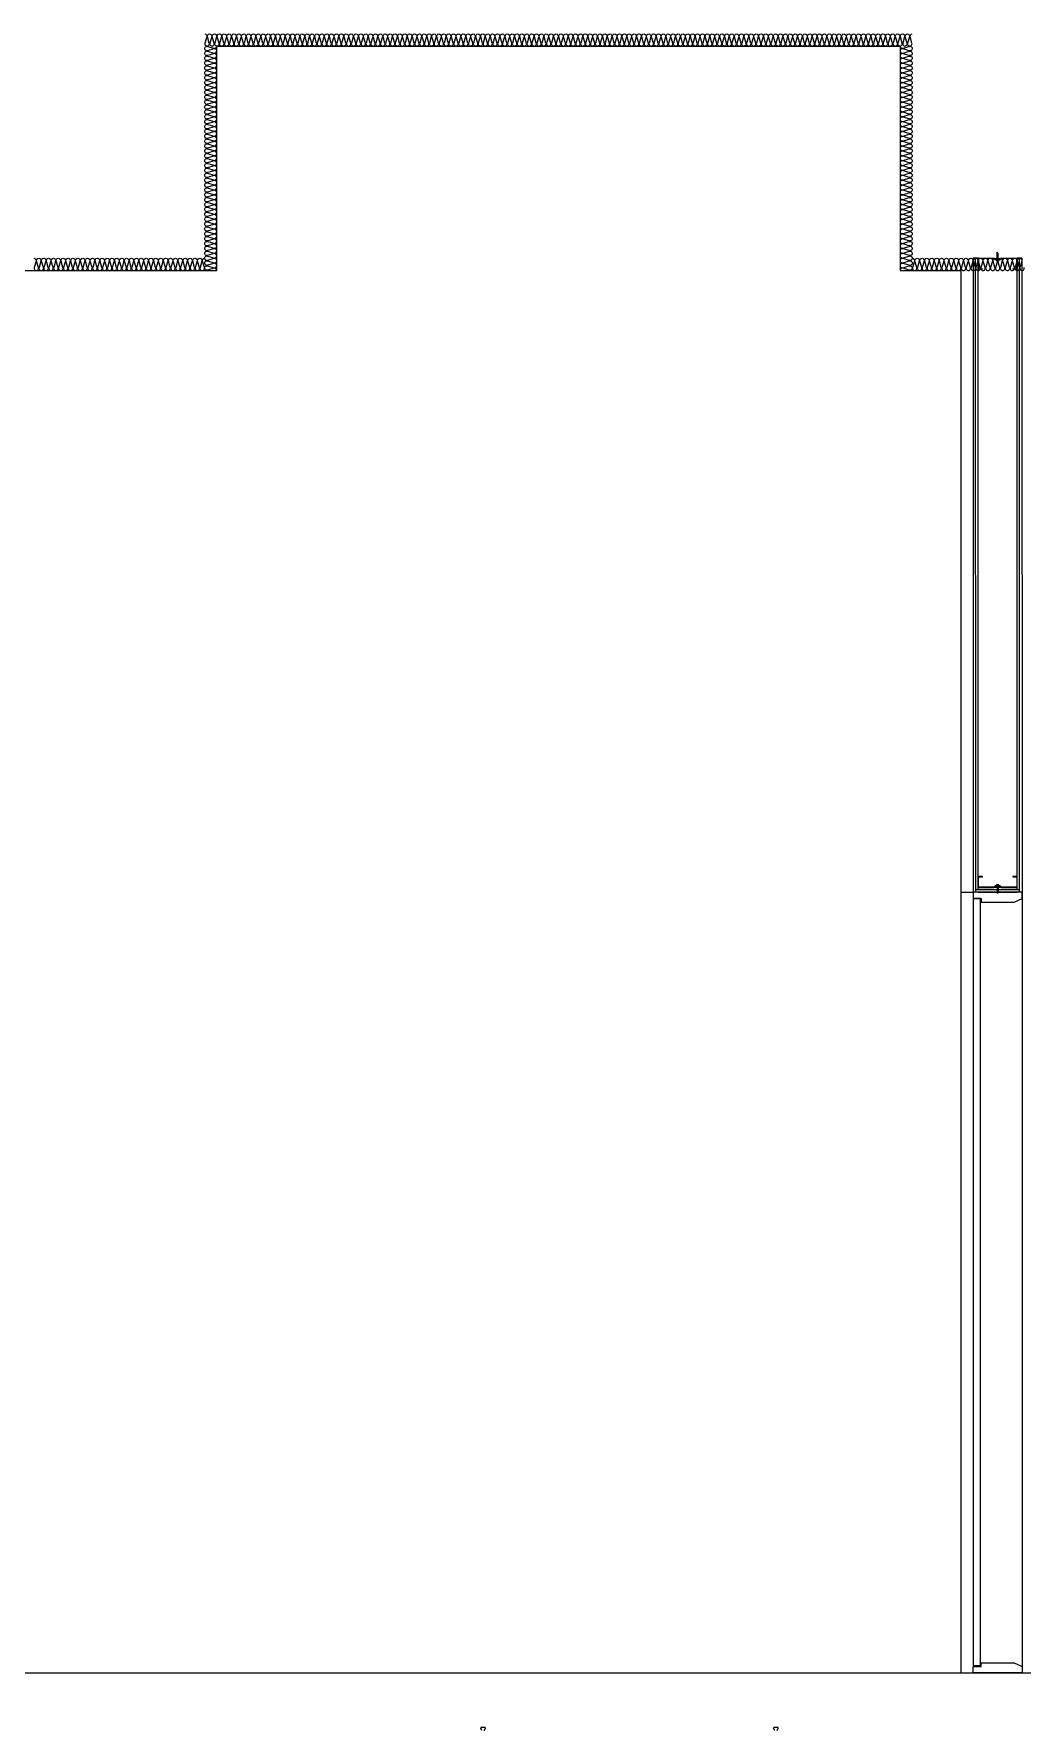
# Model space of a CAD drawing. Header units: millimetres. Extents: x 17311 to 801382, y -242618 to -104888.
# Drawn here: x 323911 to 327961, y -176457 to -169509 of the extents above; entities that cross this region are included whole.
import ezdxf

# ---------------------------------------------------------------- set-up
doc = ezdxf.new("R2010")
doc.units = ezdxf.units.MM
doc.header["$LTSCALE"] = 250
doc.linetypes.add('A2', pattern=[8, 2, -2, 2, -2])
for name, color, linetype in [('8입면선', 8, 'Continuous'), ('A-DOOR', 4, 'Continuous'), ('A-ELE-8', 8, 'Continuous'), ('A-ELE8', 8, 'Continuous'), ('A-FIN', 6, 'Continuous'), ('A-WALL-D', 7, 'Continuous'), ('C-1', 252, 'Continuous'), ('GAGAM-DT', 7, 'Continuous'), ('ISL', 251, 'Continuous'), ('입면', 7, 'Continuous')]:
    doc.layers.add(name, color=color, linetype=linetype)

# ---------------------------------------------------------------- blocks, each defined once
blk = doc.blocks.new('*U92')
at = {"layer": '8입면선', "color": 8}
for p, q in [((10, 0), (9.7, 2600)), ((190, 0), (189.7, 2600)), ((190, 10), (10, 10))]:
    blk.add_line(p, q, dxfattribs=at)
at = {"layer": 'A-WALL-D'}
for p, q in [((-0.3, 2600), (0, 0)), ((19.7, 2600), (-0.3, 2600)), ((20, 10), (19.7, 2600)), ((180, 10), (179.7, 2600)), ((199.7, 2600), (179.7, 2600)), ((199.7, 2600), (200, 0)), ((20, 0), (0, 0)), ((180, 20), (20, 20)), ((20, 0), (180, 0)), ((200, 0), (180, 0))]:
    blk.add_line(p, q, dxfattribs=at)
at = {"layer": 'GAGAM-DT', "color": 8}
for p, q in [((104.9, 2594.2), (94.9, 2594.2)), ((94.9, 2594.2), (94.9, 2590.7)), ((103.4, 2589.2), (96.4, 2589.2)), ((97.4, 2594.2), (97.4, 2625.6)), ((102.4, 2620.1), (97.4, 2625.6)), ((97.4, 2594.2), (97.4, 2589.2)), ((102.4, 2594.2), (102.4, 2620.1)), ((102.4, 2594.2), (102.4, 2589.2)), ((104.9, 2594.2), (104.9, 2590.7)), ((95.1, 25.8), (95.1, 29.3)), ((105.1, 25.8), (95.1, 25.8)), ((103.6, 30.8), (96.7, 30.8)), ((97.6, 25.8), (97.6, 30.8)), ((97.6, 25.8), (97.6, -5.6)), ((102.6, 25.8), (102.6, 30.8)), ((102.6, 25.8), (102.6, -0.1)), ((105.1, 25.8), (105.1, 29.3)), ((102.6, -0.1), (97.6, -5.6))]:
    blk.add_line(p, q, dxfattribs=at)
for centre, start, end in [((96.4, 2590.7), 180, 270), ((103.4, 2590.7), 270, 0), ((96.7, 29.3), 90, 180), ((103.6, 29.3), 0, 90)]:
    blk.add_arc(centre, 1.51, start, end, dxfattribs=at)
at = {"layer": '입면', "color": 6}
for p, q in [((19.7, 2555), (19.7, 2600)), ((19.7, 2600), (85.1, 2600)), ((84.5, 2598.8), (20.9, 2598.8)), ((20.9, 2598.8), (20.9, 2556.2)), ((89.5, 2593), (84.5, 2598.8)), ((85.1, 2600), (90.1, 2594.2)), ((110, 2593), (89.5, 2593)), ((90.1, 2594.2), (109.4, 2594.2)), ((109.4, 2594.2), (114.4, 2600)), ((114.9, 2598.8), (110, 2593)), ((114.4, 2600), (179.7, 2600)), ((178.5, 2598.8), (114.9, 2598.8)), ((178.5, 2556.2), (178.5, 2598.8)), ((179.7, 2600), (179.7, 2555)), ((37.6, 2555), (19.7, 2555)), ((20.9, 2556.2), (37.6, 2556.2)), ((37.6, 2556.2), (37.6, 2555)), ((161.9, 2555), (161.9, 2556.2)), ((161.9, 2556.2), (178.5, 2556.2)), ((179.7, 2555), (161.9, 2555)), ((37.8, 65), (20, 65)), ((20, 65), (20, 20)), ((20, 20), (85.3, 20)), ((21.2, 21.2), (21.2, 63.8)), ((21.2, 63.8), (37.8, 63.8)), ((84.8, 21.2), (21.2, 21.2)), ((37.8, 63.8), (37.8, 65)), ((89.8, 27), (84.8, 21.2)), ((85.3, 20), (90.3, 25.8)), ((110.2, 27), (89.8, 27)), ((90.3, 25.8), (109.7, 25.8)), ((109.7, 25.8), (114.7, 20)), ((115.2, 21.2), (110.2, 27)), ((114.7, 20), (180, 20)), ((178.8, 21.2), (115.2, 21.2)), ((180, 65), (162.2, 65)), ((162.2, 65), (162.2, 63.8)), ((162.2, 63.8), (178.8, 63.8)), ((178.8, 63.8), (178.8, 21.2)), ((180, 20), (180, 65))]:
    blk.add_line(p, q, dxfattribs=at)

msp = doc.modelspace()

# ---------------------------------------------------------------- linework, layer by layer
at = {"layer": 'A-DOOR', "linetype": 'Continuous'}
for points in [[(327760.7, -173054.5), (327793.7, -173054.5), (327793.7, -173069.5), (327927.7, -173069.5), (327960.7, -173054.5), (327960.7, -173029.5), (327760.7, -173029.5)], [(327760.7, -176199.5), (327790.7, -176199.5), (327790.7, -173054.5), (327760.7, -173054.5)], [(327760.7, -176204.5), (327793.7, -176204.5), (327793.7, -176189.5), (327927.7, -176189.5), (327960.7, -176204.5), (327960.7, -176229.5), (327760.7, -176229.5)]]:
    msp.add_lwpolyline(points, close=True, dxfattribs=at)
at = {"layer": 'A-ELE-8'}
msp.add_line((327710.4, -173029.5), (327710.4, -176229.5), dxfattribs=at)
at = {"layer": 'A-ELE8'}
msp.add_lwpolyline([(327960.7, -173029.5), (327960.7, -176229.5)], dxfattribs=at)
at = {"layer": 'A-FIN'}
msp.add_line((295060.7, -176229.5), (360660.7, -176229.5), dxfattribs=at)
at = {"layer": 'C-1', "linetype": 'A2'}
for p, q in [((325746.9, -176466.7), (325742.6, -176456.9)), ((325759.4, -176454.6), (325744.1, -176454.6)), ((325756.6, -176466.7), (325760.9, -176456.9)), ((326946.9, -176466.7), (326942.6, -176456.9)), ((326959.4, -176454.6), (326944.1, -176454.6)), ((326956.6, -176466.7), (326960.9, -176456.9))]:
    msp.add_line(p, q, dxfattribs=at)
for centre, start, end in [((325744.1, -176456.2), 90, 203.42869), ((325759.4, -176456.2), 336.57131, 90), ((326944.1, -176456.2), 90, 203.42869), ((326959.4, -176456.2), 336.57131, 90)]:
    msp.add_arc(centre, 1.62, start, end, dxfattribs=at)
at = {"layer": 'ISL'}
for points in [[(324610.7, -169509.5, -0.00027), (324610.7, -169509.5, -0.509267), (324619.5, -169521.6), (324611.8, -169547.4, 1.372593), (324629.5, -169547.4), (324621.8, -169521.6, -0.509267), (324630.7, -169509.5, -0.509267), (324639.5, -169521.6), (324631.8, -169547.4, 1.372593), (324649.5, -169547.4), (324641.8, -169521.6, -0.509267), (324650.7, -169509.5, -0.509267), (324659.5, -169521.6), (324651.8, -169547.4, 1.372593), (324669.5, -169547.4), (324661.8, -169521.6, -0.509267), (324670.7, -169509.5, -0.509267), (324679.5, -169521.6), (324671.8, -169547.4, 1.372593), (324689.5, -169547.4), (324681.8, -169521.6, -0.509267), (324690.7, -169509.5, -0.509267), (324699.5, -169521.6), (324691.8, -169547.4, 1.372593), (324709.5, -169547.4), (324701.8, -169521.6, -0.509267), (324710.7, -169509.5, -0.509267), (324719.5, -169521.6), (324711.8, -169547.4, 1.372593), (324729.5, -169547.4), (324721.8, -169521.6, -0.509267), (324730.7, -169509.5, -0.509267), (324739.5, -169521.6), (324731.8, -169547.4, 1.372593), (324749.5, -169547.4), (324741.8, -169521.6, -0.509267), (324750.7, -169509.5, -0.509267), (324759.5, -169521.6), (324751.8, -169547.4, 1.372593), (324769.5, -169547.4), (324761.8, -169521.6, -0.509267), (324770.7, -169509.5, -0.509267), (324779.5, -169521.6), (324771.8, -169547.4, 1.372593), (324789.5, -169547.4), (324781.8, -169521.6, -0.509267), (324790.7, -169509.5, -0.509267), (324799.5, -169521.6), (324791.8, -169547.4, 1.372593), (324809.5, -169547.4), (324801.8, -169521.6, -0.509267), (324810.7, -169509.5, -0.509267), (324819.5, -169521.6), (324811.8, -169547.4, 1.372593), (324829.5, -169547.4), (324821.8, -169521.6, -0.509267), (324830.7, -169509.5, -0.509267), (324839.5, -169521.6), (324831.8, -169547.4, 1.372593), (324849.5, -169547.4), (324841.8, -169521.6, -0.509267), (324850.7, -169509.5, -0.509267), (324859.5, -169521.6), (324851.8, -169547.4, 1.372593), (324869.5, -169547.4), (324861.8, -169521.6, -0.509267), (324870.7, -169509.5, -0.509267), (324879.5, -169521.6), (324871.8, -169547.4, 1.372593), (324889.5, -169547.4), (324881.8, -169521.6, -0.509267), (324890.7, -169509.5, -0.509267), (324899.5, -169521.6), (324891.8, -169547.4, 1.372593), (324909.5, -169547.4), (324901.8, -169521.6, -0.509267), (324910.7, -169509.5, -0.509267), (324919.5, -169521.6), (324911.8, -169547.4, 1.372593), (324929.5, -169547.4), (324921.8, -169521.6, -0.509267), (324930.7, -169509.5, -0.509267), (324939.5, -169521.6), (324931.8, -169547.4, 1.372593), (324949.5, -169547.4), (324941.8, -169521.6, -0.509267), (324950.7, -169509.5, -0.509267), (324959.5, -169521.6), (324951.8, -169547.4, 1.372593), (324969.5, -169547.4), (324961.8, -169521.6, -0.509267), (324970.7, -169509.5, -0.509267), (324979.5, -169521.6), (324971.8, -169547.4, 1.372593), (324989.5, -169547.4), (324981.8, -169521.6, -0.509267), (324990.7, -169509.5, -0.509267), (324999.5, -169521.6), (324991.8, -169547.4, 1.372593), (325009.5, -169547.4), (325001.8, -169521.6, -0.509267), (325010.7, -169509.5, -0.509267), (325019.5, -169521.6), (325011.8, -169547.4, 1.372593), (325029.5, -169547.4), (325021.8, -169521.6, -0.509267), (325030.7, -169509.5, -0.509267), (325039.5, -169521.6), (325031.8, -169547.4, 1.372593), (325049.5, -169547.4), (325041.8, -169521.6, -0.509267), (325050.7, -169509.5, -0.509267), (325059.5, -169521.6), (325051.8, -169547.4, 1.372593), (325069.5, -169547.4), (325061.8, -169521.6, -0.509267), (325070.7, -169509.5, -0.509267), (325079.5, -169521.6), (325071.8, -169547.4, 1.372593), (325089.5, -169547.4), (325081.8, -169521.6, -0.509267), (325090.7, -169509.5, -0.509267), (325099.5, -169521.6), (325091.8, -169547.4, 1.372593), (325109.5, -169547.4), (325101.8, -169521.6, -0.509267), (325110.7, -169509.5, -0.509267), (325119.5, -169521.6), (325111.8, -169547.4, 1.372593), (325129.5, -169547.4), (325121.8, -169521.6, -0.509267), (325130.7, -169509.5, -0.509267), (325139.5, -169521.6), (325131.8, -169547.4, 1.372593), (325149.5, -169547.4), (325141.8, -169521.6, -0.509267), (325150.7, -169509.5, -0.509267), (325159.5, -169521.6), (325151.8, -169547.4, 1.372593), (325169.5, -169547.4), (325161.8, -169521.6, -0.509267), (325170.7, -169509.5, -0.509267), (325179.5, -169521.6), (325171.8, -169547.4, 1.372593), (325189.5, -169547.4), (325181.8, -169521.6, -0.509267), (325190.7, -169509.5, -0.509267), (325199.5, -169521.6), (325191.8, -169547.4, 1.372593), (325209.5, -169547.4), (325201.8, -169521.6, -0.509267), (325210.7, -169509.5, -0.509267), (325219.5, -169521.6), (325211.8, -169547.4, 1.372593), (325229.5, -169547.4), (325221.8, -169521.6, -0.509267), (325230.7, -169509.5, -0.509267), (325239.5, -169521.6), (325231.8, -169547.4, 1.372593), (325249.5, -169547.4), (325241.8, -169521.6, -0.509267), (325250.7, -169509.5, -0.509267), (325259.5, -169521.6), (325251.8, -169547.4, 1.372593), (325269.5, -169547.4), (325261.8, -169521.6, -0.509267), (325270.7, -169509.5, -0.509267), (325279.5, -169521.6), (325271.8, -169547.4, 1.372593), (325289.5, -169547.4), (325281.8, -169521.6, -0.509267), (325290.7, -169509.5, -0.509267), (325299.5, -169521.6), (325291.8, -169547.4, 1.372593), (325309.5, -169547.4), (325301.8, -169521.6, -0.509267), (325310.7, -169509.5, -0.509267), (325319.5, -169521.6), (325311.8, -169547.4, 1.372593), (325329.5, -169547.4), (325321.8, -169521.6, -0.509267), (325330.7, -169509.5, -0.509267), (325339.5, -169521.6), (325331.8, -169547.4, 1.372593), (325349.5, -169547.4), (325341.8, -169521.6, -0.509267), (325350.7, -169509.5, -0.509267), (325359.5, -169521.6), (325351.8, -169547.4, 1.372593), (325369.5, -169547.4), (325361.8, -169521.6, -0.509267), (325370.7, -169509.5, -0.509267), (325379.5, -169521.6), (325371.8, -169547.4, 1.372593), (325389.5, -169547.4), (325381.8, -169521.6, -0.509267), (325390.7, -169509.5, -0.509267), (325399.5, -169521.6), (325391.8, -169547.4, 1.372593), (325409.5, -169547.4), (325401.8, -169521.6, -0.509267), (325410.7, -169509.5, -0.509267), (325419.5, -169521.6), (325411.8, -169547.4, 1.372593), (325429.5, -169547.4), (325421.8, -169521.6, -0.509267), (325430.7, -169509.5, -0.509267), (325439.5, -169521.6), (325431.8, -169547.4, 1.372593), (325449.5, -169547.4), (325441.8, -169521.6, -0.509267), (325450.7, -169509.5, -0.509267), (325459.5, -169521.6), (325451.8, -169547.4, 1.372593), (325469.5, -169547.4), (325461.8, -169521.6, -0.509267), (325470.7, -169509.5, -0.509267), (325479.5, -169521.6), (325471.8, -169547.4, 1.372593), (325489.5, -169547.4), (325481.8, -169521.6, -0.509267), (325490.7, -169509.5, -0.509267), (325499.5, -169521.6), (325491.8, -169547.4, 1.372593), (325509.5, -169547.4), (325501.8, -169521.6, -0.509267), (325510.7, -169509.5, -0.509267), (325519.5, -169521.6), (325511.8, -169547.4, 1.372593), (325529.5, -169547.4), (325521.8, -169521.6, -0.509267), (325530.7, -169509.5, -0.509267), (325539.5, -169521.6), (325531.8, -169547.4, 1.372593), (325549.5, -169547.4), (325541.8, -169521.6, -0.509267), (325550.7, -169509.5, -0.509267), (325559.5, -169521.6), (325551.8, -169547.4, 1.372593), (325569.5, -169547.4), (325561.8, -169521.6, -0.509267), (325570.7, -169509.5, -0.509267), (325579.5, -169521.6), (325571.8, -169547.4, 1.372593), (325589.5, -169547.4), (325581.8, -169521.6, -0.509267), (325590.7, -169509.5, -0.509267), (325599.5, -169521.6), (325591.8, -169547.4, 1.372593), (325609.5, -169547.4), (325601.8, -169521.6, -0.509267), (325610.7, -169509.5, -0.509267), (325619.5, -169521.6), (325611.8, -169547.4, 1.372593), (325629.5, -169547.4), (325621.8, -169521.6, -0.509267), (325630.7, -169509.5, -0.509267), (325639.5, -169521.6), (325631.8, -169547.4, 1.372593), (325649.5, -169547.4), (325641.8, -169521.6, -0.509267), (325650.7, -169509.5, -0.509267), (325659.5, -169521.6), (325651.8, -169547.4, 1.372593), (325669.5, -169547.4), (325661.8, -169521.6, -0.509267), (325670.7, -169509.5, -0.509267), (325679.5, -169521.6), (325671.8, -169547.4, 1.372593), (325689.5, -169547.4), (325681.8, -169521.6, -0.509267), (325690.7, -169509.5, -0.509267), (325699.5, -169521.6), (325691.8, -169547.4, 1.372593), (325709.5, -169547.4), (325701.8, -169521.6, -0.509267), (325710.7, -169509.5, -0.509267), (325719.5, -169521.6), (325711.8, -169547.4, 1.372593), (325729.5, -169547.4), (325721.8, -169521.6, -0.509267), (325730.7, -169509.5, -0.509267), (325739.5, -169521.6), (325731.8, -169547.4, 1.372593), (325749.5, -169547.4), (325741.8, -169521.6, -0.509267), (325750.7, -169509.5, -0.509267), (325759.5, -169521.6), (325751.8, -169547.4, 1.372593), (325769.5, -169547.4), (325761.8, -169521.6, -0.509267), (325770.7, -169509.5, -0.509267), (325779.5, -169521.6), (325771.8, -169547.4, 1.372593), (325789.5, -169547.4), (325781.8, -169521.6, -0.509267), (325790.7, -169509.5, -0.509267), (325799.5, -169521.6), (325791.8, -169547.4, 1.372593), (325809.5, -169547.4), (325801.8, -169521.6, -0.509267), (325810.7, -169509.5, -0.509267), (325819.5, -169521.6), (325811.8, -169547.4, 1.372593), (325829.5, -169547.4), (325821.8, -169521.6, -0.509267), (325830.7, -169509.5, -0.509267), (325839.5, -169521.6), (325831.8, -169547.4, 1.372593), (325849.5, -169547.4), (325841.8, -169521.6, -0.509267), (325850.7, -169509.5, -0.509267), (325859.5, -169521.6), (325851.8, -169547.4, 1.372593), (325869.5, -169547.4), (325861.8, -169521.6, -0.509267), (325870.7, -169509.5, -0.509267), (325879.5, -169521.6), (325871.8, -169547.4, 1.372593), (325889.5, -169547.4), (325881.8, -169521.6, -0.509267), (325890.7, -169509.5, -0.509267), (325899.5, -169521.6), (325891.8, -169547.4, 1.372593), (325909.5, -169547.4), (325901.8, -169521.6, -0.509267), (325910.7, -169509.5, -0.509267), (325919.5, -169521.6), (325911.8, -169547.4, 1.372593), (325929.5, -169547.4), (325921.8, -169521.6, -0.509267), (325930.7, -169509.5, -0.509267), (325939.5, -169521.6), (325931.8, -169547.4, 1.372593), (325949.5, -169547.4), (325941.8, -169521.6, -0.509267), (325950.7, -169509.5, -0.509267), (325959.5, -169521.6), (325951.8, -169547.4, 1.372593), (325969.5, -169547.4), (325961.8, -169521.6, -0.509267), (325970.7, -169509.5, -0.509267), (325979.5, -169521.6), (325971.8, -169547.4, 1.372593), (325989.5, -169547.4), (325981.8, -169521.6, -0.509267), (325990.7, -169509.5, -0.509267), (325999.5, -169521.6), (325991.8, -169547.4, 1.372593), (326009.5, -169547.4), (326001.8, -169521.6, -0.509267), (326010.7, -169509.5, -0.509267), (326019.5, -169521.6), (326011.8, -169547.4, 1.372593), (326029.5, -169547.4), (326021.8, -169521.6, -0.509267), (326030.7, -169509.5, -0.509267), (326039.5, -169521.6), (326031.8, -169547.4, 1.372593), (326049.5, -169547.4), (326041.8, -169521.6, -0.509267), (326050.7, -169509.5, -0.509267), (326059.5, -169521.6), (326051.8, -169547.4, 1.372593), (326069.5, -169547.4), (326061.8, -169521.6, -0.509267), (326070.7, -169509.5, -0.509267), (326079.5, -169521.6), (326071.8, -169547.4, 1.372593), (326089.5, -169547.4), (326081.8, -169521.6, -0.509267), (326090.7, -169509.5, -0.509267), (326099.5, -169521.6), (326091.8, -169547.4, 1.372593), (326109.5, -169547.4), (326101.8, -169521.6, -0.509267), (326110.7, -169509.5, -0.509267), (326119.5, -169521.6), (326111.8, -169547.4, 1.372593), (326129.5, -169547.4), (326121.8, -169521.6, -0.509267), (326130.7, -169509.5, -0.509267), (326139.5, -169521.6), (326131.8, -169547.4, 1.372593), (326149.5, -169547.4), (326141.8, -169521.6, -0.509267), (326150.7, -169509.5, -0.509267), (326159.5, -169521.6), (326151.8, -169547.4, 1.372593), (326169.5, -169547.4), (326161.8, -169521.6, -0.509267), (326170.7, -169509.5, -0.509267), (326179.5, -169521.6), (326171.8, -169547.4, 1.372593), (326189.5, -169547.4), (326181.8, -169521.6, -0.509267), (326190.7, -169509.5, -0.509267), (326199.5, -169521.6), (326191.8, -169547.4, 1.372593), (326209.5, -169547.4), (326201.8, -169521.6, -0.509267), (326210.7, -169509.5, -0.509267), (326219.5, -169521.6), (326211.8, -169547.4, 1.372593), (326229.5, -169547.4), (326221.8, -169521.6, -0.509267), (326230.7, -169509.5, -0.509267), (326239.5, -169521.6), (326231.8, -169547.4, 1.372593), (326249.5, -169547.4), (326241.8, -169521.6, -0.509267), (326250.7, -169509.5, -0.509267), (326259.5, -169521.6), (326251.8, -169547.4, 1.372593), (326269.5, -169547.4), (326261.8, -169521.6, -0.509267), (326270.7, -169509.5, -0.509267), (326279.5, -169521.6), (326271.8, -169547.4, 1.372593), (326289.5, -169547.4), (326281.8, -169521.6, -0.509267), (326290.7, -169509.5, -0.509267), (326299.5, -169521.6), (326291.8, -169547.4, 1.372593), (326309.5, -169547.4), (326301.8, -169521.6, -0.509267), (326310.7, -169509.5, -0.509267), (326319.5, -169521.6), (326311.8, -169547.4, 1.372593), (326329.5, -169547.4), (326321.8, -169521.6, -0.509267), (326330.7, -169509.5, -0.509267), (326339.5, -169521.6), (326331.8, -169547.4, 1.372593), (326349.5, -169547.4), (326341.8, -169521.6, -0.509267), (326350.7, -169509.5, -0.509267), (326359.5, -169521.6), (326351.8, -169547.4, 1.372593), (326369.5, -169547.4), (326361.8, -169521.6, -0.509267), (326370.7, -169509.5, -0.509267), (326379.5, -169521.6), (326371.8, -169547.4, 1.372593), (326389.5, -169547.4), (326381.8, -169521.6, -0.509267), (326390.7, -169509.5, -0.509267), (326399.5, -169521.6), (326391.8, -169547.4, 1.372593), (326409.5, -169547.4), (326401.8, -169521.6, -0.509267), (326410.7, -169509.5, -0.509267), (326419.5, -169521.6), (326411.8, -169547.4, 1.372593), (326429.5, -169547.4), (326421.8, -169521.6, -0.509267), (326430.7, -169509.5, -0.509267), (326439.5, -169521.6), (326431.8, -169547.4, 1.372593), (326449.5, -169547.4), (326441.8, -169521.6, -0.509267), (326450.7, -169509.5, -0.509267), (326459.5, -169521.6), (326451.8, -169547.4, 1.372593), (326469.5, -169547.4), (326461.8, -169521.6, -0.509267), (326470.7, -169509.5, -0.509267), (326479.5, -169521.6), (326471.8, -169547.4, 1.372593), (326489.5, -169547.4), (326481.8, -169521.6, -0.509267), (326490.7, -169509.5, -0.509267), (326499.5, -169521.6), (326491.8, -169547.4, 1.372593), (326509.5, -169547.4), (326501.8, -169521.6, -0.509267), (326510.7, -169509.5, -0.509267), (326519.5, -169521.6), (326511.8, -169547.4, 1.372593), (326529.5, -169547.4), (326521.8, -169521.6, -0.509267), (326530.7, -169509.5, -0.509267), (326539.5, -169521.6), (326531.8, -169547.4, 1.372593), (326549.5, -169547.4), (326541.8, -169521.6, -0.509267), (326550.7, -169509.5, -0.509267), (326559.5, -169521.6), (326551.8, -169547.4, 1.372593), (326569.5, -169547.4), (326561.8, -169521.6, -0.509267), (326570.7, -169509.5, -0.509267), (326579.5, -169521.6), (326571.8, -169547.4, 1.372593), (326589.5, -169547.4), (326581.8, -169521.6, -0.509267), (326590.7, -169509.5, -0.509267), (326599.5, -169521.6), (326591.8, -169547.4, 1.372593), (326609.5, -169547.4), (326601.8, -169521.6, -0.509267), (326610.7, -169509.5, -0.509267), (326619.5, -169521.6), (326611.8, -169547.4, 1.372593), (326629.5, -169547.4), (326621.8, -169521.6, -0.509267), (326630.7, -169509.5, -0.509267), (326639.5, -169521.6), (326631.8, -169547.4, 1.372593), (326649.5, -169547.4), (326641.8, -169521.6, -0.509267), (326650.7, -169509.5, -0.509267), (326659.5, -169521.6), (326651.8, -169547.4, 1.372593), (326669.5, -169547.4), (326661.8, -169521.6, -0.509267), (326670.7, -169509.5, -0.509267), (326679.5, -169521.6), (326671.8, -169547.4, 1.372593), (326689.5, -169547.4), (326681.8, -169521.6, -0.509267), (326690.7, -169509.5, -0.509267), (326699.5, -169521.6), (326691.8, -169547.4, 1.372593), (326709.5, -169547.4), (326701.8, -169521.6, -0.509267), (326710.7, -169509.5, -0.509267), (326719.5, -169521.6), (326711.8, -169547.4, 1.372593), (326729.5, -169547.4), (326721.8, -169521.6, -0.509267), (326730.7, -169509.5, -0.509267), (326739.5, -169521.6), (326731.8, -169547.4, 1.372593), (326749.5, -169547.4), (326741.8, -169521.6, -0.509267), (326750.7, -169509.5, -0.509267), (326759.5, -169521.6), (326751.8, -169547.4, 1.372593), (326769.5, -169547.4), (326761.8, -169521.6, -0.509267), (326770.7, -169509.5, -0.509267), (326779.5, -169521.6), (326771.8, -169547.4, 1.372593), (326789.5, -169547.4), (326781.8, -169521.6, -0.509267), (326790.7, -169509.5, -0.509267), (326799.5, -169521.6), (326791.8, -169547.4, 1.372593), (326809.5, -169547.4), (326801.8, -169521.6, -0.509267), (326810.7, -169509.5, -0.509267), (326819.5, -169521.6), (326811.8, -169547.4, 1.372593), (326829.5, -169547.4), (326821.8, -169521.6, -0.509267), (326830.7, -169509.5, -0.509267), (326839.5, -169521.6), (326831.8, -169547.4, 1.372593), (326849.5, -169547.4), (326841.8, -169521.6, -0.509267), (326850.7, -169509.5, -0.509267), (326859.5, -169521.6), (326851.8, -169547.4, 1.372593), (326869.5, -169547.4), (326861.8, -169521.6, -0.509267), (326870.7, -169509.5, -0.509267), (326879.5, -169521.6), (326871.8, -169547.4, 1.372593), (326889.5, -169547.4), (326881.8, -169521.6, -0.509267), (326890.7, -169509.5, -0.509267), (326899.5, -169521.6), (326891.8, -169547.4, 1.372593), (326909.5, -169547.4), (326901.8, -169521.6, -0.509267), (326910.7, -169509.5, -0.509267), (326919.5, -169521.6), (326911.8, -169547.4, 1.372593), (326929.5, -169547.4), (326921.8, -169521.6, -0.509267), (326930.7, -169509.5, -0.509267), (326939.5, -169521.6), (326931.8, -169547.4, 1.372593), (326949.5, -169547.4), (326941.8, -169521.6, -0.509267), (326950.7, -169509.5, -0.509267), (326959.5, -169521.6), (326951.8, -169547.4, 1.372593), (326969.5, -169547.4), (326961.8, -169521.6, -0.509267), (326970.7, -169509.5, -0.509267), (326979.5, -169521.6), (326971.8, -169547.4, 1.372593), (326989.5, -169547.4), (326981.8, -169521.6, -0.509267), (326990.7, -169509.5, -0.509267), (326999.5, -169521.6), (326991.8, -169547.4, 1.372593), (327009.5, -169547.4), (327001.8, -169521.6, -0.509267), (327010.7, -169509.5, -0.509267), (327019.5, -169521.6), (327011.8, -169547.4, 1.372593), (327029.5, -169547.4), (327021.8, -169521.6, -0.509267), (327030.7, -169509.5, -0.509267), (327039.5, -169521.6), (327031.8, -169547.4, 1.372593), (327049.5, -169547.4), (327041.8, -169521.6, -0.509267), (327050.7, -169509.5, -0.509267), (327059.5, -169521.6), (327051.8, -169547.4, 1.372593), (327069.5, -169547.4), (327061.8, -169521.6, -0.509267), (327070.7, -169509.5, -0.509267), (327079.5, -169521.6), (327071.8, -169547.4, 1.372593), (327089.5, -169547.4), (327081.8, -169521.6, -0.509267), (327090.7, -169509.5, -0.509267), (327099.5, -169521.6), (327091.8, -169547.4, 1.372593), (327109.5, -169547.4), (327101.8, -169521.6, -0.509267), (327110.7, -169509.5, -0.509267), (327119.5, -169521.6), (327111.8, -169547.4, 1.372593), (327129.5, -169547.4), (327121.8, -169521.6, -0.509267), (327130.7, -169509.5, -0.509267), (327139.5, -169521.6), (327131.8, -169547.4, 1.372593), (327149.5, -169547.4), (327141.8, -169521.6, -0.509267), (327150.7, -169509.5, -0.509267), (327159.5, -169521.6), (327151.8, -169547.4, 1.372593), (327169.5, -169547.4), (327161.8, -169521.6, -0.509267), (327170.7, -169509.5, -0.509267), (327179.5, -169521.6), (327171.8, -169547.4, 1.372593), (327189.5, -169547.4), (327181.8, -169521.6, -0.509267), (327190.7, -169509.5, -0.509267), (327199.5, -169521.6), (327191.8, -169547.4, 1.372593), (327209.5, -169547.4), (327201.8, -169521.6, -0.509267), (327210.7, -169509.5, -0.509267), (327219.5, -169521.6), (327211.8, -169547.4, 1.372593), (327229.5, -169547.4), (327221.8, -169521.6, -0.509267), (327230.7, -169509.5, -0.509267), (327239.5, -169521.6), (327231.8, -169547.4, 1.372593), (327249.5, -169547.4), (327241.8, -169521.6, -0.509267), (327250.7, -169509.5, -0.509267), (327259.5, -169521.6), (327251.8, -169547.4, 1.372593), (327269.5, -169547.4), (327261.8, -169521.6, -0.509267), (327270.7, -169509.5, -0.509267), (327279.5, -169521.6), (327271.8, -169547.4, 1.372593), (327289.5, -169547.4), (327281.8, -169521.6, -0.509267), (327290.7, -169509.5, -0.509267), (327299.5, -169521.6), (327291.8, -169547.4, 1.372593), (327309.5, -169547.4), (327301.8, -169521.6, -0.509267), (327310.7, -169509.5, -0.509267), (327319.5, -169521.6), (327311.8, -169547.4, 1.372593), (327329.5, -169547.4), (327321.8, -169521.6, -0.509267), (327330.7, -169509.5, -0.509267), (327339.5, -169521.6), (327331.8, -169547.4, 1.372593), (327349.5, -169547.4), (327341.8, -169521.6, -0.509267), (327350.7, -169509.5, -0.509267), (327359.5, -169521.6), (327351.8, -169547.4, 1.372593), (327369.5, -169547.4), (327361.8, -169521.6, -0.509267), (327370.7, -169509.5, -0.509267), (327379.5, -169521.6), (327371.8, -169547.4, 1.372593), (327389.5, -169547.4), (327381.8, -169521.6, -0.509267), (327390.7, -169509.5, -0.509267), (327399.5, -169521.6), (327391.8, -169547.4, 1.372593), (327409.5, -169547.4), (327401.8, -169521.6, -0.509267), (327410.7, -169509.5, -0.509267), (327419.5, -169521.6), (327411.8, -169547.4, 1.372593), (327429.5, -169547.4), (327421.8, -169521.6, -0.509267), (327430.7, -169509.5, -0.509267), (327439.5, -169521.6), (327431.8, -169547.4, 1.372593), (327449.5, -169547.4), (327441.8, -169521.6, -0.509267), (327450.7, -169509.5, -0.509267), (327459.5, -169521.6), (327451.8, -169547.4, 1.372593), (327469.5, -169547.4), (327461.8, -169521.6, -0.509267), (327470.7, -169509.5, -0.509267), (327479.5, -169521.6), (327471.8, -169547.4, 1.372593), (327489.5, -169547.4), (327481.8, -169521.6, -0.509267), (327490.7, -169509.5, -0.509267), (327499.5, -169521.6), (327491.8, -169547.4, 1.372593), (327509.5, -169547.4), (327501.8, -169521.6, -0.508927), (327510.7, -169509.5, -0.508927)], [(324660.7, -170479.5, 0.509267), (324648.5, -170470.6), (324622.8, -170478.3, -1.372593), (324622.8, -170460.6), (324648.5, -170468.3, 0.509267), (324660.7, -170459.5, 0.509267), (324648.5, -170450.6), (324622.8, -170458.3, -1.372593), (324622.8, -170440.6), (324648.5, -170448.3, 0.509267), (324660.7, -170439.5, 0.509267), (324648.5, -170430.6), (324622.8, -170438.3, -1.372593), (324622.8, -170420.6), (324648.5, -170428.3, 0.509267), (324660.7, -170419.5, 0.509267), (324648.5, -170410.6), (324622.8, -170418.3, -1.372593), (324622.8, -170400.6), (324648.5, -170408.3, 0.509267), (324660.7, -170399.5, 0.509267), (324648.5, -170390.6), (324622.8, -170398.3, -1.372593), (324622.8, -170380.6), (324648.5, -170388.3, 0.509267), (324660.7, -170379.5, 0.509267), (324648.5, -170370.6), (324622.8, -170378.3, -1.372593), (324622.8, -170360.6), (324648.5, -170368.3, 0.509267), (324660.7, -170359.5, 0.509267), (324648.5, -170350.6), (324622.8, -170358.3, -1.372593), (324622.8, -170340.6), (324648.5, -170348.3, 0.509267), (324660.7, -170339.5, 0.509267), (324648.5, -170330.6), (324622.8, -170338.3, -1.372593), (324622.8, -170320.6), (324648.5, -170328.3, 0.509267), (324660.7, -170319.5, 0.509267), (324648.5, -170310.6), (324622.8, -170318.3, -1.372593), (324622.8, -170300.6), (324648.5, -170308.3, 0.509267), (324660.7, -170299.5, 0.509267), (324648.5, -170290.6), (324622.8, -170298.3, -1.372593), (324622.8, -170280.6), (324648.5, -170288.3, 0.509267), (324660.7, -170279.5, 0.509267), (324648.5, -170270.6), (324622.8, -170278.3, -1.372593), (324622.8, -170260.6), (324648.5, -170268.3, 0.509267), (324660.7, -170259.5, 0.509267), (324648.5, -170250.6), (324622.8, -170258.3, -1.372593), (324622.8, -170240.6), (324648.5, -170248.3, 0.509267), (324660.7, -170239.5, 0.509267), (324648.5, -170230.6), (324622.8, -170238.3, -1.372593), (324622.8, -170220.6), (324648.5, -170228.3, 0.509267), (324660.7, -170219.5, 0.509267), (324648.5, -170210.6), (324622.8, -170218.3, -1.372593), (324622.8, -170200.6), (324648.5, -170208.3, 0.509267), (324660.7, -170199.5, 0.509267), (324648.5, -170190.6), (324622.8, -170198.3, -1.372593), (324622.8, -170180.6), (324648.5, -170188.3, 0.509267), (324660.7, -170179.5, 0.509267), (324648.5, -170170.6), (324622.8, -170178.3, -1.372593), (324622.8, -170160.6), (324648.5, -170168.3, 0.509267), (324660.7, -170159.5, 0.509267), (324648.5, -170150.6), (324622.8, -170158.3, -1.372593), (324622.8, -170140.6), (324648.5, -170148.3, 0.509267), (324660.7, -170139.5, 0.509267), (324648.5, -170130.6), (324622.8, -170138.3, -1.372593), (324622.8, -170120.6), (324648.5, -170128.3, 0.509267), (324660.7, -170119.5, 0.509267), (324648.5, -170110.6), (324622.8, -170118.3, -1.372593), (324622.8, -170100.6), (324648.5, -170108.3, 0.509267), (324660.7, -170099.5, 0.509267), (324648.5, -170090.6), (324622.8, -170098.3, -1.372593), (324622.8, -170080.6), (324648.5, -170088.3, 0.509267), (324660.7, -170079.5, 0.509267), (324648.5, -170070.6), (324622.8, -170078.3, -1.372593), (324622.8, -170060.6), (324648.5, -170068.3, 0.509267), (324660.7, -170059.5, 0.509267), (324648.5, -170050.6), (324622.8, -170058.3, -1.372593), (324622.8, -170040.6), (324648.5, -170048.3, 0.509267), (324660.7, -170039.5, 0.509267), (324648.5, -170030.6), (324622.8, -170038.3, -1.372593), (324622.8, -170020.6), (324648.5, -170028.3, 0.509267), (324660.7, -170019.5, 0.509267), (324648.5, -170010.6), (324622.8, -170018.3, -1.372593), (324622.8, -170000.6), (324648.5, -170008.3, 0.509267), (324660.7, -169999.5, 0.509267), (324648.5, -169990.6), (324622.8, -169998.3, -1.372593), (324622.8, -169980.6), (324648.5, -169988.3, 0.509267), (324660.7, -169979.5, 0.509267), (324648.5, -169970.6), (324622.8, -169978.3, -1.372593), (324622.8, -169960.6), (324648.5, -169968.3, 0.509267), (324660.7, -169959.5, 0.509267), (324648.5, -169950.6), (324622.8, -169958.3, -1.372593), (324622.8, -169940.6), (324648.5, -169948.3, 0.509267), (324660.7, -169939.5, 0.509267), (324648.5, -169930.6), (324622.8, -169938.3, -1.372593), (324622.8, -169920.6), (324648.5, -169928.3, 0.509267), (324660.7, -169919.5, 0.509267), (324648.5, -169910.6), (324622.8, -169918.3, -1.372593), (324622.8, -169900.6), (324648.5, -169908.3, 0.509267), (324660.7, -169899.5, 0.509267), (324648.5, -169890.6), (324622.8, -169898.3, -1.372593), (324622.8, -169880.6), (324648.5, -169888.3, 0.509267), (324660.7, -169879.5, 0.509267), (324648.5, -169870.6), (324622.8, -169878.3, -1.372593), (324622.8, -169860.6), (324648.5, -169868.3, 0.509267), (324660.7, -169859.5, 0.509267), (324648.5, -169850.6), (324622.8, -169858.3, -1.372593), (324622.8, -169840.6), (324648.5, -169848.3, 0.509267), (324660.7, -169839.5, 0.509267), (324648.5, -169830.6), (324622.8, -169838.3, -1.372593), (324622.8, -169820.6), (324648.5, -169828.3, 0.509267), (324660.7, -169819.5, 0.509267), (324648.5, -169810.6), (324622.8, -169818.3, -1.372593), (324622.8, -169800.6), (324648.5, -169808.3, 0.509267), (324660.7, -169799.5, 0.509267), (324648.5, -169790.6), (324622.8, -169798.3, -1.372593), (324622.8, -169780.6), (324648.5, -169788.3, 0.509267), (324660.7, -169779.5, 0.509267), (324648.5, -169770.6), (324622.8, -169778.3, -1.372593), (324622.8, -169760.6), (324648.5, -169768.3, 0.509267), (324660.7, -169759.5, 0.509267), (324648.5, -169750.6), (324622.8, -169758.3, -1.372593), (324622.8, -169740.6), (324648.5, -169748.3, 0.509267), (324660.7, -169739.5, 0.509267), (324648.5, -169730.6), (324622.8, -169738.3, -1.372593), (324622.8, -169720.6), (324648.5, -169728.3, 0.509267), (324660.7, -169719.5, 0.509267), (324648.5, -169710.6), (324622.8, -169718.3, -1.372593), (324622.8, -169700.6), (324648.5, -169708.3, 0.509267), (324660.7, -169699.5, 0.509267), (324648.5, -169690.6), (324622.8, -169698.3, -1.372593), (324622.8, -169680.6), (324648.5, -169688.3, 0.509267), (324660.7, -169679.5, 0.509267), (324648.5, -169670.6), (324622.8, -169678.3, -1.372593), (324622.8, -169660.6), (324648.5, -169668.3, 0.509267), (324660.7, -169659.5, 0.509267), (324648.5, -169650.6), (324622.8, -169658.3, -1.372593), (324622.8, -169640.6), (324648.5, -169648.3, 0.509267), (324660.7, -169639.5, 0.509267), (324648.5, -169630.6), (324622.8, -169638.3, -1.372593), (324622.8, -169620.6), (324648.5, -169628.3, 0.509267), (324660.7, -169619.5, 0.509267), (324648.5, -169610.6), (324622.8, -169618.3, -1.372593), (324622.8, -169600.6), (324648.5, -169608.3, 0.509267), (324660.7, -169599.5, 0.509267), (324648.5, -169590.6), (324622.8, -169598.3, -1.372593), (324622.8, -169580.6), (324648.5, -169588.3, 0.509267), (324660.7, -169579.5, 0.509267), (324648.5, -169570.6), (324622.8, -169578.3, -1.372593), (324622.8, -169560.6), (324648.5, -169568.3, 0.509267), (324660.7, -169559.5)], [(327460.7, -169559.5, 0.509267), (327472.8, -169568.3), (327498.5, -169560.7, -1.372593), (327498.5, -169578.3), (327472.8, -169570.7, 0.509267), (327460.7, -169579.5, 0.509267), (327472.8, -169588.3), (327498.5, -169580.7, -1.372593), (327498.5, -169598.3), (327472.8, -169590.7, 0.509267), (327460.7, -169599.5, 0.509267), (327472.8, -169608.3), (327498.5, -169600.7, -1.372593), (327498.5, -169618.3), (327472.8, -169610.7, 0.509267), (327460.7, -169619.5, 0.509267), (327472.8, -169628.3), (327498.5, -169620.7, -1.372593), (327498.5, -169638.3), (327472.8, -169630.7, 0.509267), (327460.7, -169639.5, 0.509267), (327472.8, -169648.3), (327498.5, -169640.7, -1.372593), (327498.5, -169658.3), (327472.8, -169650.7, 0.509267), (327460.7, -169659.5, 0.509267), (327472.8, -169668.3), (327498.5, -169660.7, -1.372593), (327498.5, -169678.3), (327472.8, -169670.7, 0.509267), (327460.7, -169679.5, 0.509267), (327472.8, -169688.3), (327498.5, -169680.7, -1.372593), (327498.5, -169698.3), (327472.8, -169690.7, 0.509267), (327460.7, -169699.5, 0.509267), (327472.8, -169708.3), (327498.5, -169700.7, -1.372593), (327498.5, -169718.3), (327472.8, -169710.7, 0.509267), (327460.7, -169719.5, 0.509267), (327472.8, -169728.3), (327498.5, -169720.7, -1.372593), (327498.5, -169738.3), (327472.8, -169730.7, 0.509267), (327460.7, -169739.5, 0.509267), (327472.8, -169748.3), (327498.5, -169740.7, -1.372593), (327498.5, -169758.3), (327472.8, -169750.7, 0.509267), (327460.7, -169759.5, 0.509267), (327472.8, -169768.3), (327498.5, -169760.7, -1.372593), (327498.5, -169778.3), (327472.8, -169770.7, 0.509267), (327460.7, -169779.5, 0.509267), (327472.8, -169788.3), (327498.5, -169780.7, -1.372593), (327498.5, -169798.3), (327472.8, -169790.7, 0.509267), (327460.7, -169799.5, 0.509267), (327472.8, -169808.3), (327498.5, -169800.7, -1.372593), (327498.5, -169818.3), (327472.8, -169810.7, 0.509267), (327460.7, -169819.5, 0.509267), (327472.8, -169828.3), (327498.5, -169820.7, -1.372593), (327498.5, -169838.3), (327472.8, -169830.7, 0.509267), (327460.7, -169839.5, 0.509267), (327472.8, -169848.3), (327498.5, -169840.7, -1.372593), (327498.5, -169858.3), (327472.8, -169850.7, 0.509267), (327460.7, -169859.5, 0.509267), (327472.8, -169868.3), (327498.5, -169860.7, -1.372593), (327498.5, -169878.3), (327472.8, -169870.7, 0.509267), (327460.7, -169879.5, 0.509267), (327472.8, -169888.3), (327498.5, -169880.7, -1.372593), (327498.5, -169898.3), (327472.8, -169890.7, 0.509267), (327460.7, -169899.5, 0.509267), (327472.8, -169908.3), (327498.5, -169900.7, -1.372593), (327498.5, -169918.3), (327472.8, -169910.7, 0.509267), (327460.7, -169919.5, 0.509267), (327472.8, -169928.3), (327498.5, -169920.7, -1.372593), (327498.5, -169938.3), (327472.8, -169930.7, 0.509267), (327460.7, -169939.5, 0.509267), (327472.8, -169948.3), (327498.5, -169940.7, -1.372593), (327498.5, -169958.3), (327472.8, -169950.7, 0.509267), (327460.7, -169959.5, 0.509267), (327472.8, -169968.3), (327498.5, -169960.7, -1.372593), (327498.5, -169978.3), (327472.8, -169970.7, 0.509267), (327460.7, -169979.5, 0.509267), (327472.8, -169988.3), (327498.5, -169980.7, -1.372593), (327498.5, -169998.3), (327472.8, -169990.7, 0.509267), (327460.7, -169999.5, 0.509267), (327472.8, -170008.3), (327498.5, -170000.7, -1.372593), (327498.5, -170018.3), (327472.8, -170010.7, 0.509267), (327460.7, -170019.5, 0.509267), (327472.8, -170028.3), (327498.5, -170020.7, -1.372593), (327498.5, -170038.3), (327472.8, -170030.7, 0.509267), (327460.7, -170039.5, 0.509267), (327472.8, -170048.3), (327498.5, -170040.7, -1.372593), (327498.5, -170058.3), (327472.8, -170050.7, 0.509267), (327460.7, -170059.5, 0.509267), (327472.8, -170068.3), (327498.5, -170060.7, -1.372593), (327498.5, -170078.3), (327472.8, -170070.7, 0.509267), (327460.7, -170079.5, 0.509267), (327472.8, -170088.3), (327498.5, -170080.7, -1.372593), (327498.5, -170098.3), (327472.8, -170090.7, 0.509267), (327460.7, -170099.5, 0.509267), (327472.8, -170108.3), (327498.5, -170100.7, -1.372593), (327498.5, -170118.3), (327472.8, -170110.7, 0.509267), (327460.7, -170119.5, 0.509267), (327472.8, -170128.3), (327498.5, -170120.7, -1.372593), (327498.5, -170138.3), (327472.8, -170130.7, 0.509267), (327460.7, -170139.5, 0.509267), (327472.8, -170148.3), (327498.5, -170140.7, -1.372593), (327498.5, -170158.3), (327472.8, -170150.7, 0.509267), (327460.7, -170159.5, 0.509267), (327472.8, -170168.3), (327498.5, -170160.7, -1.372593), (327498.5, -170178.3), (327472.8, -170170.7, 0.509267), (327460.7, -170179.5, 0.509267), (327472.8, -170188.3), (327498.5, -170180.7, -1.372593), (327498.5, -170198.3), (327472.8, -170190.7, 0.509267), (327460.7, -170199.5, 0.509267), (327472.8, -170208.3), (327498.5, -170200.7, -1.372593), (327498.5, -170218.3), (327472.8, -170210.7, 0.509267), (327460.7, -170219.5, 0.509267), (327472.8, -170228.3), (327498.5, -170220.7, -1.372593), (327498.5, -170238.3), (327472.8, -170230.7, 0.509267), (327460.7, -170239.5, 0.509267), (327472.8, -170248.3), (327498.5, -170240.7, -1.372593), (327498.5, -170258.3), (327472.8, -170250.7, 0.509267), (327460.7, -170259.5, 0.509267), (327472.8, -170268.3), (327498.5, -170260.7, -1.372593), (327498.5, -170278.3), (327472.8, -170270.7, 0.509267), (327460.7, -170279.5, 0.509267), (327472.8, -170288.3), (327498.5, -170280.7, -1.372593), (327498.5, -170298.3), (327472.8, -170290.7, 0.509267), (327460.7, -170299.5, 0.509267), (327472.8, -170308.3), (327498.5, -170300.7, -1.372593), (327498.5, -170318.3), (327472.8, -170310.7, 0.509267), (327460.7, -170319.5, 0.509267), (327472.8, -170328.3), (327498.5, -170320.7, -1.372593), (327498.5, -170338.3), (327472.8, -170330.7, 0.509267), (327460.7, -170339.5, 0.509267), (327472.8, -170348.3), (327498.5, -170340.7, -1.372593), (327498.5, -170358.3), (327472.8, -170350.7, 0.509267), (327460.7, -170359.5, 0.509267), (327472.8, -170368.3), (327498.5, -170360.7, -1.372593), (327498.5, -170378.3), (327472.8, -170370.7, 0.509267), (327460.7, -170379.5, 0.509267), (327472.8, -170388.3), (327498.5, -170380.7, -1.372593), (327498.5, -170398.3), (327472.8, -170390.7, 0.509267), (327460.7, -170399.5, 0.509267), (327472.8, -170408.3), (327498.5, -170400.7, -1.372593), (327498.5, -170418.3), (327472.8, -170410.7, 0.509267), (327460.7, -170419.5, 0.509267), (327472.8, -170428.3), (327498.5, -170420.7, -1.372593), (327498.5, -170438.3), (327472.8, -170430.7, 0.509267), (327460.7, -170439.5, 0.509267), (327472.8, -170448.3), (327498.5, -170440.7, -1.372593), (327498.5, -170458.3), (327472.8, -170450.7, 0.509267), (327460.7, -170459.5, 0.509267), (327472.8, -170468.3), (327498.5, -170460.7, -1.372593), (327498.5, -170478.3), (327472.8, -170470.7, 0.509267), (327460.7, -170479.5)], [(323910.7, -170429.5, -0.509267), (323919.5, -170441.6), (323911.8, -170467.4, 1.372593), (323929.5, -170467.4), (323921.8, -170441.6, -0.509267), (323930.7, -170429.5, -0.509267), (323939.5, -170441.6), (323931.8, -170467.4, 1.372593), (323949.5, -170467.4), (323941.8, -170441.6, -0.509267), (323950.7, -170429.5, -0.509267), (323959.5, -170441.6), (323951.8, -170467.4, 1.372593), (323969.5, -170467.4), (323961.8, -170441.6, -0.509267), (323970.7, -170429.5, -0.509267), (323979.5, -170441.6), (323971.8, -170467.4, 1.372593), (323989.5, -170467.4), (323981.8, -170441.6, -0.509267), (323990.7, -170429.5, -0.509267), (323999.5, -170441.6), (323991.8, -170467.4, 1.372593), (324009.5, -170467.4), (324001.8, -170441.6, -0.509267), (324010.7, -170429.5, -0.509267), (324019.5, -170441.6), (324011.8, -170467.4, 1.372593), (324029.5, -170467.4), (324021.8, -170441.6, -0.509267), (324030.7, -170429.5, -0.509267), (324039.5, -170441.6), (324031.8, -170467.4, 1.372593), (324049.5, -170467.4), (324041.8, -170441.6, -0.509267), (324050.7, -170429.5, -0.509267), (324059.5, -170441.6), (324051.8, -170467.4, 1.372593), (324069.5, -170467.4), (324061.8, -170441.6, -0.509267), (324070.7, -170429.5, -0.509267), (324079.5, -170441.6), (324071.8, -170467.4, 1.372593), (324089.5, -170467.4), (324081.8, -170441.6, -0.509267), (324090.7, -170429.5, -0.509267), (324099.5, -170441.6), (324091.8, -170467.4, 1.372593), (324109.5, -170467.4), (324101.8, -170441.6, -0.509267), (324110.7, -170429.5, -0.509267), (324119.5, -170441.6), (324111.8, -170467.4, 1.372593), (324129.5, -170467.4), (324121.8, -170441.6, -0.509267), (324130.7, -170429.5, -0.509267), (324139.5, -170441.6), (324131.8, -170467.4, 1.372593), (324149.5, -170467.4), (324141.8, -170441.6, -0.509267), (324150.7, -170429.5, -0.509267), (324159.5, -170441.6), (324151.8, -170467.4, 1.372593), (324169.5, -170467.4), (324161.8, -170441.6, -0.509267), (324170.7, -170429.5, -0.509267), (324179.5, -170441.6), (324171.8, -170467.4, 1.372593), (324189.5, -170467.4), (324181.8, -170441.6, -0.509267), (324190.7, -170429.5, -0.509267), (324199.5, -170441.6), (324191.8, -170467.4, 1.372593), (324209.5, -170467.4), (324201.8, -170441.6, -0.509267), (324210.7, -170429.5, -0.509267), (324219.5, -170441.6), (324211.8, -170467.4, 1.372593), (324229.5, -170467.4), (324221.8, -170441.6, -0.509267), (324230.7, -170429.5, -0.509267), (324239.5, -170441.6), (324231.8, -170467.4, 1.372593), (324249.5, -170467.4), (324241.8, -170441.6, -0.509267), (324250.7, -170429.5, -0.509267), (324259.5, -170441.6), (324251.8, -170467.4, 1.372593), (324269.5, -170467.4), (324261.8, -170441.6, -0.509267), (324270.7, -170429.5, -0.509267), (324279.5, -170441.6), (324271.8, -170467.4, 1.372593), (324289.5, -170467.4), (324281.8, -170441.6, -0.509267), (324290.7, -170429.5, -0.509267), (324299.5, -170441.6), (324291.8, -170467.4, 1.372593), (324309.5, -170467.4), (324301.8, -170441.6, -0.509267), (324310.7, -170429.5, -0.509267), (324319.5, -170441.6), (324311.8, -170467.4, 1.372593), (324329.5, -170467.4), (324321.8, -170441.6, -0.509267), (324330.7, -170429.5, -0.509267), (324339.5, -170441.6), (324331.8, -170467.4, 1.372593), (324349.5, -170467.4), (324341.8, -170441.6, -0.509267), (324350.7, -170429.5, -0.509267), (324359.5, -170441.6), (324351.8, -170467.4, 1.372593), (324369.5, -170467.4), (324361.8, -170441.6, -0.509267), (324370.7, -170429.5, -0.509267), (324379.5, -170441.6), (324371.8, -170467.4, 1.372593), (324389.5, -170467.4), (324381.8, -170441.6, -0.509267), (324390.7, -170429.5, -0.509267), (324399.5, -170441.6), (324391.8, -170467.4, 1.372593), (324409.5, -170467.4), (324401.8, -170441.6, -0.509267), (324410.7, -170429.5, -0.509267), (324419.5, -170441.6), (324411.8, -170467.4, 1.372593), (324429.5, -170467.4), (324421.8, -170441.6, -0.509267), (324430.7, -170429.5, -0.509267), (324439.5, -170441.6), (324431.8, -170467.4, 1.372593), (324449.5, -170467.4), (324441.8, -170441.6, -0.509267), (324450.7, -170429.5, -0.509267), (324459.5, -170441.6), (324451.8, -170467.4, 1.372593), (324469.5, -170467.4), (324461.8, -170441.6, -0.509267), (324470.7, -170429.5, -0.509267), (324479.5, -170441.6), (324471.8, -170467.4, 1.372593), (324489.5, -170467.4), (324481.8, -170441.6, -0.509267), (324490.7, -170429.5, -0.509267), (324499.5, -170441.6), (324491.8, -170467.4, 1.372593), (324509.5, -170467.4), (324501.8, -170441.6, -0.509267), (324510.7, -170429.5, -0.509267), (324519.5, -170441.6), (324511.8, -170467.4, 1.372593), (324529.5, -170467.4), (324521.8, -170441.6, -0.509267), (324530.7, -170429.5, -0.509267), (324539.5, -170441.6), (324531.8, -170467.4, 1.372593), (324549.5, -170467.4), (324541.8, -170441.6, -0.509267), (324550.7, -170429.5, -0.509267), (324559.5, -170441.6), (324551.8, -170467.4, 1.372593), (324569.5, -170467.4), (324561.8, -170441.6, -0.509267), (324570.7, -170429.5, -0.509267), (324579.5, -170441.6), (324571.8, -170467.4, 1.372593), (324589.5, -170467.4), (324581.8, -170441.6, -0.509267), (324590.7, -170429.5, -0.509267), (324599.5, -170441.6), (324591.8, -170467.4, 1.372593), (324609.5, -170467.4), (324601.8, -170441.6, -0.509267), (324610.7, -170429.5)], [(327510.7, -170429.5, -0.509267), (327519.5, -170441.6), (327511.8, -170467.4, 1.372593), (327529.5, -170467.4), (327521.8, -170441.6, -0.509267), (327530.7, -170429.5, -0.509267), (327539.5, -170441.6), (327531.8, -170467.4, 1.372593), (327549.5, -170467.4), (327541.8, -170441.6, -0.509267), (327550.7, -170429.5, -0.509267), (327559.5, -170441.6), (327551.8, -170467.4, 1.372593), (327569.5, -170467.4), (327561.8, -170441.6, -0.509267), (327570.7, -170429.5, -0.509267), (327579.5, -170441.6), (327571.8, -170467.4, 1.372593), (327589.5, -170467.4), (327581.8, -170441.6, -0.509267), (327590.7, -170429.5, -0.509267), (327599.5, -170441.6), (327591.8, -170467.4, 1.372593), (327609.5, -170467.4), (327601.8, -170441.6, -0.509267), (327610.7, -170429.5, -0.509267), (327619.5, -170441.6), (327611.8, -170467.4, 1.372593), (327629.5, -170467.4), (327621.8, -170441.6, -0.509267), (327630.7, -170429.5, -0.509267), (327639.5, -170441.6), (327631.8, -170467.4, 1.372593), (327649.5, -170467.4), (327641.8, -170441.6, -0.509267), (327650.7, -170429.5, -0.509267), (327659.5, -170441.6), (327651.8, -170467.4, 1.372593), (327669.5, -170467.4), (327661.8, -170441.6, -0.509267), (327670.7, -170429.5, -0.509267), (327679.5, -170441.6), (327671.8, -170467.4, 1.372593), (327689.5, -170467.4), (327681.8, -170441.6, -0.509267), (327690.7, -170429.5, -0.509267), (327699.5, -170441.6), (327691.8, -170467.4, 1.372593), (327709.5, -170467.4), (327701.8, -170441.6, -0.509267), (327710.7, -170429.5, -0.509267), (327719.5, -170441.6), (327711.8, -170467.4, 1.372593), (327729.5, -170467.4), (327721.8, -170441.6, -0.509267), (327730.7, -170429.5, -0.509267), (327739.5, -170441.6), (327731.8, -170467.4, 1.372593), (327749.5, -170467.4), (327741.8, -170441.6, -0.509267), (327750.7, -170429.5, -0.509267), (327759.5, -170441.6), (327751.8, -170467.4, 1.372593), (327769.5, -170467.4), (327761.8, -170441.6, -0.509267), (327770.7, -170429.5, -0.509267), (327779.5, -170441.6), (327771.8, -170467.4, 1.372593), (327789.5, -170467.4), (327781.8, -170441.6, -0.509267), (327790.7, -170429.5, -0.509267), (327799.5, -170441.6), (327791.8, -170467.4, 1.372593), (327809.5, -170467.4), (327801.8, -170441.6, -0.509267), (327810.7, -170429.5, -0.509267), (327819.5, -170441.6), (327811.8, -170467.4, 1.372593), (327829.5, -170467.4), (327821.8, -170441.6, -0.509267), (327830.7, -170429.5, -0.509267), (327839.5, -170441.6), (327831.8, -170467.4, 1.372593), (327849.5, -170467.4), (327841.8, -170441.6, -0.509267), (327850.7, -170429.5, -0.509267), (327859.5, -170441.6), (327851.8, -170467.4, 1.372593), (327869.5, -170467.4), (327861.8, -170441.6, -0.509267), (327870.7, -170429.5, -0.509267), (327879.5, -170441.6), (327871.8, -170467.4, 1.372593), (327889.5, -170467.4), (327881.8, -170441.6, -0.509267), (327890.7, -170429.5, -0.509267), (327899.5, -170441.6), (327891.8, -170467.4, 1.372593), (327909.5, -170467.4), (327901.8, -170441.6, -0.509267), (327910.7, -170429.5, -0.509267), (327919.5, -170441.6), (327911.8, -170467.4, 1.372593), (327929.5, -170467.4), (327921.8, -170441.6, -0.509267), (327930.7, -170429.5, -0.509267), (327939.5, -170441.6), (327931.8, -170467.4, 1.372593), (327949.5, -170467.4), (327941.8, -170441.6, -0.509267), (327950.7, -170429.5, -0.509267), (327959.5, -170441.6), (327951.8, -170467.4, 1.372593), (327969.5, -170467.4)]]:
    msp.add_lwpolyline(points, format="xyb", dxfattribs=at)
for points in [[(309460.7, -170479.5), (310260.7, -170479.5), (310260.7, -169559.5), (313060.7, -169559.5), (313060.7, -170479.5), (313860.7, -170479.5), (313860.7, -169559.5), (316660.7, -169559.5), (316660.7, -170479.5), (317460.7, -170479.5), (317460.7, -169559.5), (320260.7, -169559.5), (320260.7, -170479.5), (321060.7, -170479.5), (321060.7, -169559.5), (323860.7, -169559.5), (323860.7, -170479.5), (324660.7, -170479.5), (324660.7, -169559.5), (327460.7, -169559.5), (327460.7, -170479.5), (327710.4, -170479.5)], [(327710.4, -170479.5), (327710.4, -173029.5), (327760.4, -173029.5)]]:
    msp.add_lwpolyline(points, dxfattribs=at)

# ---------------------------------------------------------------- block references
at = {"layer": 'A-WALL-D'}
msp.add_blockref('*U92', (327760.6, -173029.5), dxfattribs=at)

doc.saveas('drawing.dxf')
